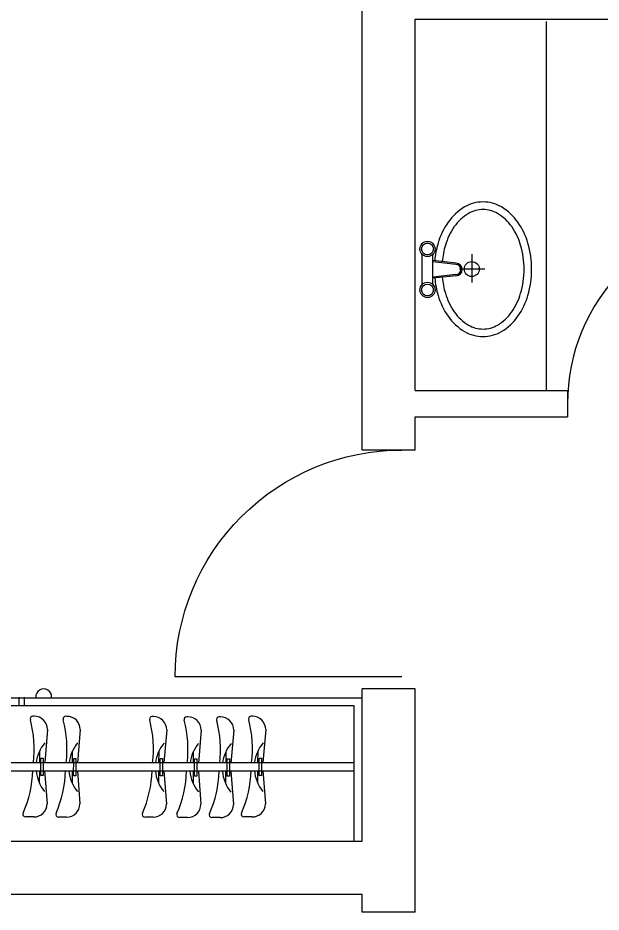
# Model space of a CAD drawing. Header units: millimetres. Extents: x 1316 to 28209, y 637 to 25771.
# Drawn here: x 7195 to 9395, y 15457 to 18830 of the extents above; entities that cross this region are included whole.
import ezdxf
from ezdxf.enums import TextEntityAlignment as Align

# ---------------------------------------------------------------- set-up
doc = ezdxf.new("R2010")
doc.units = ezdxf.units.MM
for name, color, linetype in [('JJ', 252, 'Continuous'), ('WALL', 255, 'Continuous'), ('WINDOW', 2, 'Continuous'), ('WINDOW_TEXT', 7, 'Continuous'), ('ZB', 252, 'Continuous')]:
    doc.layers.add(name, color=color, linetype=linetype)
doc.styles.add('DIM_FONT', font='SIMPLEX.shx', dxfattribs={"width": 0.8})
doc.styles.add('SIMPLEX', font='SIMPLEX.SHX')

# ---------------------------------------------------------------- blocks, each defined once
blk = doc.blocks.new('MIANP')
for p, q in [((9.5, 284), (9.5, 182.9)), ((-49.1, 231.8), (63.3, 231.8)), ((-13.6, 169.4), (-24.1, 77.2)), ((-8.7, 168.8), (-19.2, 76.7)), ((30.9, 168.8), (41.4, 76.7)), ((35.8, 169.4), (46.3, 77.2)), ((70.6, 76.7), (-48.4, 76.7)), ((70.6, 34.9), (-48.4, 34.9))]:
    blk.add_line(p, q)
for points in [[(45.1, 84.8, 0.047273), (114, 97.9, 0.082314), (196.8, 137.6, 0.106842), (257.7, 203.4, 0.13438), (277.7, 276.3, 0.13438), (257.7, 349.2, 0.106842), (196.8, 415, 0.082314), (114, 454.6, 0.07067), (10.4, 469.3, 0.07067), (-93.2, 454.6, 0.082314), (-176, 415, 0.106842), (-237, 349.2, 0.13438), (-256.9, 276.3, 0.13438)], [(42.3, 114.7, 0.047273), (105.7, 126.8, 0.082314), (179.6, 162.1, 0.106842), (231.9, 218.7, 0.13438), (247.7, 276.3, 0.13438), (231.9, 333.9, 0.106842), (179.6, 390.4, 0.082314), (105.7, 425.8, 0.07067), (10.4, 439.3, 0.07067), (-84.9, 425.8, 0.082314), (-158.8, 390.4, 0.106842), (-211.1, 333.9, 0.13438), (-226.9, 276.3, 0.13438)], [(-256.9, 276.3, 0.13438), (-237, 203.4, 0.106842), (-176, 137.6, 0.082314), (-93.2, 97.9, 0.048274), (-22.8, 84.7, 0.048274)], [(-226.9, 276.3, 0.13438), (-211.1, 218.7, 0.106842), (-158.8, 162.1, 0.082314), (-84.9, 126.8, 0.048274), (-20.1, 114.6, 0.048274)]]:
    blk.add_lwpolyline(points, format="xyb")
for centre, radius in [((9.5, 231.8), 29.7), ((-70.2, 55.8), 30.2), ((-70.2, 55.8), 23.5), ((92.4, 55.8), 30.2), ((92.4, 55.8), 23.5)]:
    blk.add_circle(centre, radius)
for radius in [24.8, 19.8]:
    blk.add_arc((11.1, 168.8), radius, 0, 180)
blk = doc.blocks.new('_E29NVN')
at = {"layer": 'JJ'}
blk.add_blockref('MIANP', (176, -137.6), dxfattribs=at)
at = {"style": 'DIM_FONT', "width": 0.8, "flags": 9}
for tag in ['YSIZE', 'XSIZE']:
    blk.add_attdef(tag, (0, 0), '', height=0.5, dxfattribs=at)
blk = doc.blocks.new('_DBLK')
blk.add_line((-0.45, 0), (-0.45, -0.95))
blk.add_arc((-0.45, 0), 0.95, 270, 0)
at = {"layer": 'WINDOW_TEXT', "style": 'SIMPLEX', "flags": 9}
blk.add_attdef('A', text='', height=1, dxfattribs=at).set_placement((0, 1.5), align=Align.MIDDLE)
blk = doc.blocks.new('YI')
for p, q in [((112.6, 178.4), (143.8, 178.4)), ((72.4, 3.4), (62.6, 128.4)), ((92.4, 3.4), (92.4, 49.7)), ((62.6, -151.6), (72.4, -26.6)), ((92.4, -69.2), (92.4, -26.6)), ((112.6, -201.6), (117.3, -201.6))]:
    blk.add_line(p, q)
blk.add_lwpolyline([(78.3, -43.2), (78.3, 22.3), (86.8, 22.3), (86.8, -43.2)], close=True)
for centre, radius, start, end in [((112.6, 128.4), 50, 90, 180), ((143.8, 168.4), 10, 332.3808, 90), ((544.7, -7.4), 427.7, 156.4083, 178.5504), ((-38.5, -9.7), 143.8, 5.2399, 39.5163), ((-38.5, -9.7), 143.8, 320.4837, 353.2645), ((549.1, -76.4), 436.9, 173.453, 194.8406), ((112.6, -151.6), 50, 180, 270), ((117.3, -191.6), 10, 270, 19.1838)]:
    blk.add_arc(centre, radius, start, end)

msp = doc.modelspace()

# ---------------------------------------------------------------- linework, layer by layer
at = {"layer": 'WALL'}
for p, q in [((8493.2, 17200.1), (8493.2, 19079.4)), ((8693.2, 17425.1), (8693.2, 18825.1)), ((8693.2, 18825.1), (10593.2, 18825.1)), ((8693.2, 17425.1), (9268.2, 17425.1)), ((9268.2, 17425.1), (9268.2, 17325.1)), ((8693.2, 17200.1), (8693.2, 17325.1)), ((8693.2, 17325.1), (9268.2, 17325.1)), ((8693.2, 17200.1), (8493.2, 17200.1)), ((8693.2, 16300.1), (8493.2, 16300.1)), ((8493.2, 15725.1), (8493.2, 16300.1)), ((8693.2, 15457.5), (8693.2, 16300.1)), ((5073.2, 15725.1), (8493.2, 15725.1)), ((5073.2, 15525.1), (8493.2, 15525.1)), ((8493.2, 15457.5), (8493.2, 15525.1)), ((8693.2, 15457.5), (8493.2, 15457.5))]:
    msp.add_line(p, q, dxfattribs=at)
at = {"layer": 'ZB'}
for p, q in [((9187.8, 18816.4), (9187.8, 17425.1)), ((8493.2, 16264.8), (5073.2, 16264.8)), ((7200.2, 16238.2), (7200.1, 16268.2)), ((7220.2, 16238.2), (7220.1, 16268.2)), ((8463.2, 16235), (5073.1, 16234.8)), ((8463.2, 16020.3), (5072.3, 16020.2)), ((5072.2, 15990.2), (8463.2, 15990.3))]:
    msp.add_line(p, q, dxfattribs=at)
at = {"layer": 'ZB', "linetype": 'Continuous'}
for p, q in [((8493.2, 15725.1), (8493.2, 16264.8)), ((8463.2, 15725.1), (8463.2, 16235))]:
    msp.add_line(p, q, dxfattribs=at)
at = {"layer": 'ZB'}
msp.add_arc((7292.2, 16269.2), 30, 357.7454, 182.6587, dxfattribs=at)

# ---------------------------------------------------------------- block references
at = {"layer": 'WINDOW'}
for p, xscale, yscale, zscale, rotation in [((9643.2, 17375.1), 750, 750, 750, 180), ((8643.2, 16750.1), -900, 900, 900, 270)]:
    msp.add_blockref('_DBLK', p, dxfattribs=dict(at, xscale=xscale, yscale=yscale, zscale=zscale, rotation=rotation))
at = {"layer": 'ZB', "xscale": 0.9500000000116415, "yscale": 0.9500000000116415, "zscale": 0.9499999999999998, "rotation": 270}
msp.add_blockref('_E29NVN', (8817.8, 18058.8), dxfattribs=at)
at = {"layer": 'ZB', "rotation": 179.7979190746117}
for p in [(7368.2, 15994.3), (7492, 15993.8), (7818.2, 15993.3), (7948.4, 15992.3), (8071.1, 15991.9), (8191.7, 15994.3)]:
    msp.add_blockref('YI', p, dxfattribs=at)

doc.saveas('drawing.dxf')
